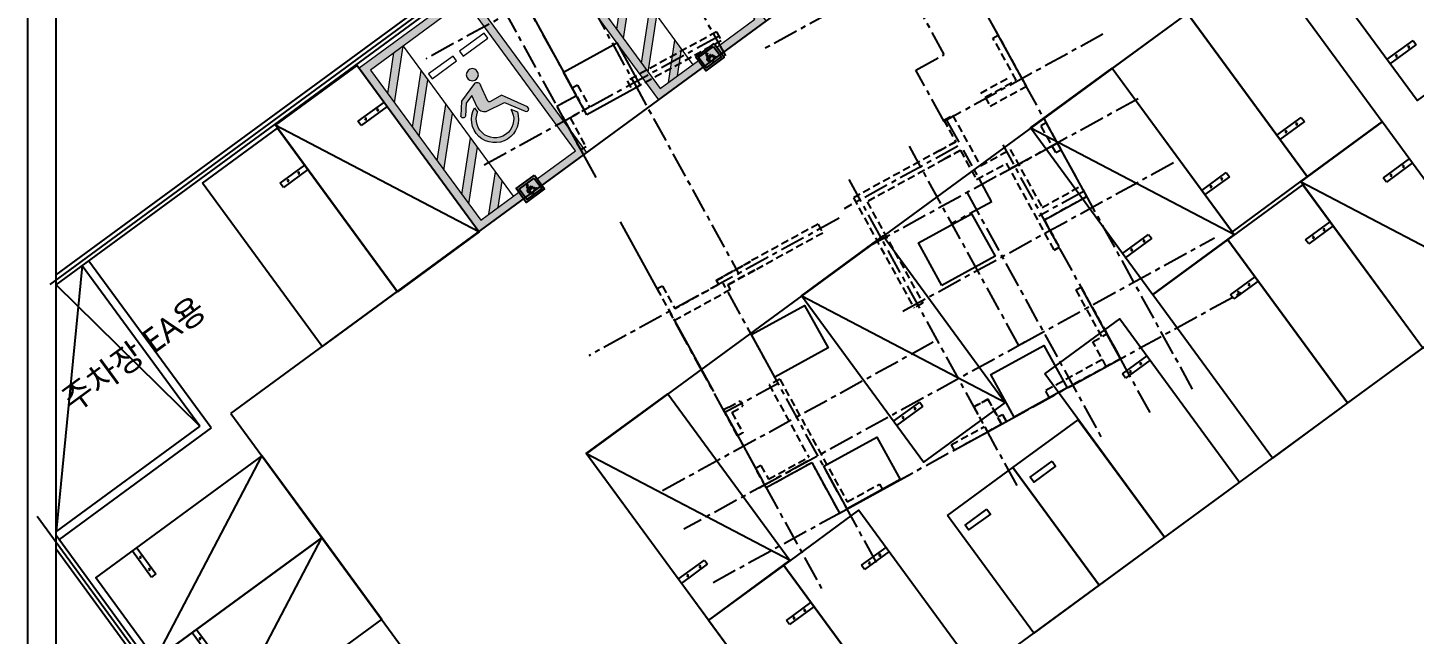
# Model space of a CAD drawing. Header units: millimetres. Extents: x 75184266 to 76346726, y -35077925 to -33679385.
# Drawn here: x 75313281 to 75347528, y -34556720 to -34541739 of the extents above; entities that cross this region are included whole.
import ezdxf
from ezdxf.enums import TextEntityAlignment as Align

# ---------------------------------------------------------------- set-up
doc = ezdxf.new("R2010")
doc.units = ezdxf.units.MM
doc.header["$LTSCALE"] = 50
doc.header["$MEASUREMENT"] = 0
for name, pattern in [('CENTER', [2, 1.25, -0.25, 0.25, -0.25]), ('HIDDEN2', [0.1875, 0.125, -0.0625]), ('XR-지하3층$0$H', [1.3, 0.8, -0.5]), ('XR-지하3층$0$HIDDEN2', [0.1875, 0.125, -0.0625])]:
    doc.linetypes.add(name, pattern=pattern)
for name, color, linetype in [('CEN', 1, 'CENTER'), ('XR-지하3층$0$1HIDDEN2', 1, 'XR-지하3층$0$HIDDEN2'), ('XR-지하3층$0$5', 5, 'CONTINUOUS'), ('XR-지하3층$0$A-주차', 9, 'CONTINUOUS'), ('XR-지하3층$0$CON', 2, 'CONTINUOUS'), ('XR-지하3층$0$hat', 8, 'CONTINUOUS'), ('XR-지하3층$0$일반주차', 8, 'CONTINUOUS'), ('XR-지하3층$0$장애인', 11, 'CONTINUOUS'), ('XR-지하3층$0$확장형주차', 8, 'CONTINUOUS')]:
    doc.layers.add(name, color=color, linetype=linetype)
doc.layers.add('건축', color=8, linetype='CONTINUOUS', plot=False)
doc.styles.add('XR-지하3층$0$맑은고딕', font='')
doc.styles.get('XR-지하3층$0$맑은고딕').set_extended_font_data('Malgun Gothic')

# ---------------------------------------------------------------- blocks, each defined once
blk = doc.blocks.new('XR-지하3층$0$일반형 주차')
at = {"layer": 'XR-지하3층$0$일반주차'}
for p, q in [((750.0025255382062, 3865.002096235752), (0.0025255680084229, 3865.002096235752)), ((750.0025255531073, 3735.002096228302), (750.0025255382062, 3865.002096235752)), ((0.0025255531072617, 3735.002096235752), (750.0025255531073, 3735.002096228302))]:
    blk.add_line(p, q, dxfattribs=at)
blk.add_lwpolyline([(2299.999999940395, 4999.999999992549), (-2.98023224e-08, 4999.999999992549), (-1.49011612e-08, 0), (2299.999999985099, 7.4505806e-09)], close=True, dxfattribs=at)
for centre in [(237.502578869462, 3800.000696554781), (562.5025884062052, 3800.000446856022)]:
    blk.add_circle(centre, 17.49999999999998, dxfattribs=at)
blk = doc.blocks.new('XR-지하3층$0$확장형 주차')
at = {"layer": 'XR-지하3층$0$확장형주차', "color": 7}
for p, q in [((0.0025260448455811, 3834.999964468181), (800.0025492608546, 3835.00025024265)), ((0.0026125609874725, 3964.999964468182), (800.0026358217001, 3965.000250250101)), ((800.0025492608546, 3835.00025024265), (800.0026358217001, 3965.000250250101))]:
    blk.add_line(p, q, dxfattribs=at)
blk.add_lwpolyline([(2499.999999918044, 5099.999999972061), (0, -3.7252903e-08)], dxfattribs=at)
blk.add_lwpolyline([(2500.078474617488, 5090.950575601309), (0.0784746472900224, 5090.950575564056), (0.07847469199350599, -9.049424413591623), (2500.078474691994, -9.049424413591623)], close=True, dxfattribs=at)
for centre in [(237.5025781989098, 3900.000624813139), (612.5025877356528, 3900.000375129283)]:
    blk.add_circle(centre, 17.49999999999998, dxfattribs=at)
blk = doc.blocks.new('XR-지하3층$0$A$C73B52ADF')
at = {"layer": 'XR-지하3층$0$A-주차', "elevation": 1.5171617e-09}
for points in [[(-2037.699036538601, 2465.633505687117), (-37.69903653115035, 2465.633505679667), (-37.69903653860092, -1134.366494312882), (-2037.69903653115, -1134.366494312882)], [(-1166.27766495198, 2020.734899297357), (-1166.277664892375, 1870.734899297357), (-1832.191412292421, 1870.734898999333), (-1832.191412337124, 2020.734898991883)]]:
    blk.add_lwpolyline(points, close=True, dxfattribs=at)
blk = doc.blocks.new('XR-지하3층$0$장애인 주차')
at = {"layer": 'XR-지하3층$0$5', "ltscale": 4}
h = blk.add_hatch(color=7, dxfattribs=at)
h.dxf.hatch_style = 1
h.paths.add_polyline_path([(3841.997264835671, -695.0780087946878), (4402.000121470854, -695.0780087946878), (4402.000121470854, -1115.080151271075), (3841.997264835671, -1115.080151271075)])
h.paths.add_polyline_path([(3891.997519892382, -1065.079896214363), (4351.99986641414, -1065.079896214363), (4351.99986641414, -745.0782638514011), (3891.997519892382, -745.0782638514011)], flags=16)
h.paths.add_polyline_path([(3982.199268697524, -989.8749685254544), (3988.055078290212, -973.1311586538368), (4011.176556505419, -981.2174290407376), (4046.302626567036, -898.3408815806098), (4135.870332298697, -898.3408815806098), (4137.145780135219, -880.6026270158372), (4072.273199870749, -880.602627015849), (4072.273199870749, -862.8643724511003), (4138.421227971735, -862.8643724511003), (4142.235960863689, -809.8110830911862, -3.722470104551928), (4160.964472694517, -796.67601004478), (4152.378934681071, -916.0791361453585), (4058.050227145791, -916.0791361453702), (4021.01875284036, -1003.451299681202)], flags=0)
h = blk.add_hatch(color=256, dxfattribs=at)
h.dxf.hatch_style = 1
h.paths.add_polyline_path([(4351.99986641414, -1065.079896214362), (4351.999866414141, -745.0782638514011), (3891.997519892383, -745.0782638514011), (3891.997519892382, -1065.079896214363)])
at = {"layer": 'XR-지하3층$0$hat'}
h = blk.add_hatch(color=7, dxfattribs=at)
edge = h.paths.add_edge_path()
edge.add_line((4160.964472694536, -796.67601004485), (4152.378934681087, -916.0791361454055))
edge.add_line((4152.37893468108, -916.0791361454167), (4058.050227145789, -916.0791361454283))
edge.add_line((4058.050227145791, -916.0791361454167), (4021.018752840348, -1003.451299681236))
edge.add_line((4021.018752840351, -1003.451299681236), (3982.199268697519, -989.874968525477))
edge.add_line((3982.199268697524, -989.874968525477), (3988.055078290214, -973.1311586538714))
edge.add_line((3988.055078290212, -973.1311586538714), (4011.176556505425, -981.2174290407828))
edge.add_line((4011.176556505419, -981.2174290407955), (4046.302626567057, -898.3408815806679))
edge.add_line((4046.302626567061, -898.340881580656), (4135.870332298704, -898.3408815806441))
edge.add_line((4135.870332298706, -898.340881580656), (4137.145780135244, -880.6026270158836))
edge.add_line((4137.145780135244, -880.6026270158836), (4072.273199870745, -880.6026270158953))
edge.add_line((4072.273199870749, -880.6026270158836), (4072.273199870746, -862.8643724511348))
edge.add_line((4072.273199870749, -862.8643724511348), (4138.421227971742, -862.8643724511229))
edge.add_line((4138.421227971745, -862.8643724511348), (4142.235960863693, -809.8110830912447))
edge.add_arc((4140.258635246823, -787.0722665791609), 22.82462689652929, -24.88272667549188, 274.96983382009233, ccw=False)
edge = h.paths.add_edge_path()
edge.add_line((4047.665030254847, -981.4920170499337), (4057.804424407357, -957.5691022683568))
edge.add_arc((4127.470813777448, -941.6413942127928), 71.46396078982474, 192.8780981385994, 416.1688054886157)
edge.add_line((4167.258228158817, -882.277606019873), (4168.678321340426, -862.5277004258722))
edge.add_arc((4127.470813777439, -941.641394212781), 89.20221535457303, 206.535022543775, 422.4865967028556, ccw=False)
at = {"layer": 'XR-지하3층$0$장애인', "lineweight": 5, "true_color": 0xffffff}
blk.add_hatch(color=7, dxfattribs=at).paths.add_polyline_path([(2471.998693153262, 3994.919848728925), (2471.998693153262, -1005.080151271075), (3841.997264835671, -1005.080151271075), (3841.997264835671, -805.0801512710747), (2671.998693153263, -805.0801512710751), (2671.998693153262, 3794.919848728925), (5571.998693153263, 3794.919848728926), (5571.998693153262, -805.080151271075), (4402.000121470854, -805.080151271075), (4402.000121470854, -1005.080151271075), (5771.998693153262, -1005.080151271075), (5771.998693153262, 3994.919848728925)])
h = blk.add_hatch(color=7, dxfattribs=at)
h.paths.add_polyline_path([(5571.998693153262, 2794.914747595385), (5571.998693153262, 3077.758902888156), (4854.837747312696, 3794.919848728925), (4571.993592018897, 3794.919848728925)])
h.paths.add_polyline_path([(4571.993592018706, 3044.916022878447), (4571.993592018645, 2762.071867584627), (5571.998693153263, 1762.066766450834), (5571.998693153263, 2044.910921743602)])
h.paths.add_polyline_path([(4571.993592018483, 2012.068041734125), (4571.993592018423, 1729.223886441228), (5571.998693153262, 729.2187853062899), (5571.99869315326, 1012.062940599053)])
h.paths.add_polyline_path([(5571.99869315326, -303.629195838255), (5571.99869315326, -20.78504054549086), (4571.993592018262, 979.220060589802), (4571.993592018202, 696.3759052969056)])
h.paths.add_polyline_path([(4571.99359201804, -53.62792055452175), (4571.99359201798, -336.4720758474171), (5040.601667441591, -805.080151271075), (5323.445822734374, -805.0801512710751)])
h = blk.add_hatch(color=7, dxfattribs=at)
h.paths.add_polyline_path([(3763.150870514194, 2216.264290113818, -1), (3462.570463011247, 2216.264290113882, -1)])
h.paths.add_polyline_path([(3992.194974712547, 1503.153291136039, -0.3430925305423056), (3870.429412635672, 1283.463612269276), (3381.11380824785, 1193.932868147644), (3089.64061403725, 708.0093506300605, -0.9316528967307836), (2986.990762166922, 769.5822570894251), (3329.523243890798, 1378.635825979506), (3638.530074299372, 1415.295302762543, 0.4460483878234904), (3688.559342324034, 1485.064711287606), (3600.488111895317, 1888.254374792776, -0.5961441325676429), (3698.969839655798, 2008.645807942122), (4213.677944949887, 1850.800996607583), (4443.199970943389, 1569.414632520067, -0.8833640971827884), (4354.906219544061, 1492.991562665783), (4150.936932001604, 1740.869922228085), (3925.143719778168, 1810.1136093145)])
h.paths.add_polyline_path([(4052.621828863025, 1393.018152349396), (4055.397873318553, 1527.544381644268, -1.526545251934503), (3257.253911445657, 820.1519422765429), (3348.0148907452, 968.8766923101947, 1.638056132797179)])
at = {"layer": 'XR-지하3층$0$1HIDDEN2', "color": 11}
for points in [[(4160.96447269452, -796.6760100447573), (4152.378934681071, -916.0791361453585), (4058.050227145791, -916.0791361453702), (4021.01875284036, -1003.451299681202), (3982.199268697524, -989.8749685254544), (3988.055078290212, -973.1311586538368), (4011.176556505419, -981.2174290407376), (4046.302626567036, -898.3408815806098), (4135.870332298697, -898.3408815806098), (4137.145780135219, -880.6026270158372), (4072.273199870749, -880.602627015849), (4072.273199870749, -862.8643724511003), (4138.421227971735, -862.8643724511003), (4142.235960863685, -809.8110830912219)], [(4167.258228158817, -882.2776060198148), (4168.678321340427, -862.5277004258032)]]:
    blk.add_lwpolyline(points, dxfattribs=at)
for centre, radius, start, end in [((4127.470813777439, -941.6413942127574), 89.20221535457668, 206.5350225406521, 62.48659670311565), ((4127.470813777439, -941.6413942127574), 71.46396078982, 192.8780981454637, 56.1688054908522), ((4140.258635247797, -787.0722665790381), 22.8246268965323, 335.1172733215335, 274.9698338172116)]:
    blk.add_arc(centre, radius, start, end, dxfattribs=at)
at = {"layer": 'XR-지하3층$0$5', "lineweight": 5}
for p, q in [((4571.993592018865, 3794.919848728925), (4571.99359201788, -805.1036164912276)), ((5571.998693153045, 2794.914747595602), (4571.99359201868, 3794.919848729143)), ((5571.998693153109, 3077.758902888307), (4854.837747312696, 3794.919848728925)), ((5571.998693152887, 2044.910921743978), (4571.993592018702, 3044.91602287845)), ((5571.998693152824, 1762.066766451273), (4571.993592018458, 2762.071867584813)), ((5571.998693152665, 1012.062940599649), (4571.993592018487, 2012.068041734122)), ((5571.998693152607, 729.2187853069445), (4571.993592018236, 1729.223886441416)), ((5571.998693152449, -20.78504054467885), (4571.993592018271, 979.2200605897937)), ((5571.998693152392, -303.6291958373836), (4571.99359201802, 696.3759052970881)), ((5323.445822734374, -805.080151271075), (4571.993592017399, -53.62792055387945)), ((5040.601667441591, -805.0801512710751), (4571.993592017149, -336.4720758465851))]:
    blk.add_line(p, q, dxfattribs=at)
at = {"layer": 'XR-지하3층$0$5', "ltscale": 4}
for p, q in [((4165.298914032375, -1004.579583198746), (4165.298914032418, -804.5785629718947)), ((4165.298914032418, -804.5785629718947), (4165.298914032399, -904.5790730853205))]:
    blk.add_line(p, q, dxfattribs=at)
at = {"layer": 'XR-지하3층$0$5', "lineweight": 5}
for points in [[(3841.997264835671, -1005.080151271075), (2471.998693153262, -1005.080151271075), (2471.998693153262, 3994.919848728925), (5771.998693153262, 3994.919848728925), (5771.998693153262, -1005.080151271075), (4402.000121470854, -1005.080151271075)], [(3841.997264835671, -805.080151271075), (2671.998693153262, -805.080151271075), (2671.998693153262, 3794.919848728925), (5571.998693153262, 3794.919848728925), (5571.998693153262, -805.080151271075), (4402.000121470854, -805.080151271075)]]:
    blk.add_lwpolyline(points, dxfattribs=at)
at = {"layer": 'XR-지하3층$0$5', "ltscale": 4}
for points in [[(3841.997264835671, -695.0780087946878), (3841.997264835671, -1115.080151271075), (4402.000121470854, -1115.080151271075), (4402.000121470854, -695.0780087946878)], [(3891.997519892382, -745.0782638514011), (3891.997519892382, -1065.079896214363), (4351.99986641414, -1065.079896214363), (4351.99986641414, -745.0782638514011)]]:
    blk.add_lwpolyline(points, close=True, dxfattribs=at)
at = {"layer": 'XR-지하3층$0$장애인', "color": 8, "lineweight": 5}
for p, q in [((3688.559342332695, 1485.064711247559), (3600.488111895317, 1888.254374792776, 0.0001127901416624)), ((3698.969839655798, 2008.645807942122, 0.0001127901416624), (4213.677944949887, 1850.800996607583, 0.0001127901416624)), ((3925.143719778168, 1810.1136093145, 0.0001127901416628), (4150.936931998761, 1740.869922228213, 0.0001127901416628)), ((4150.936931998761, 1740.869922228213, 0.0001127901416624), (4354.906219542198, 1492.991562667646, 0.0001127901416624)), ((4213.677944949887, 1850.800996607583, 0.0001127901416624), (4443.199970943389, 1569.414632520067, 0.0001127901416624)), ((4055.397873318553, 1527.544381644268), (4052.621828863025, 1393.018152349396)), ((3348.0148907452, 968.8766923101947), (3257.253911445657, 820.1519422765429))]:
    blk.add_line(p, q, dxfattribs=at)
at = {"layer": 'XR-지하3층$0$장애인', "color": 7, "lineweight": 5}
for points in [[(3523.087905746778, 2719.914365010331), (2773.084079896087, 2719.914365010489), (2773.084079896117, 2869.915130179697), (3523.087905746808, 2869.915130179538)], [(4473.091731597468, 2719.914365010173), (3723.087905746778, 2719.914365010331), (3723.087905746807, 2869.915130179538), (4473.091731597498, 2869.91513017938)]]:
    blk.add_lwpolyline(points, close=True, dxfattribs=at)
at = {"layer": 'XR-지하3층$0$장애인', "color": 8, "lineweight": 5, "extrusion": (0.9769639672697208, 0.2134043267054538, 0), "elevation": 4221.010056634456}
blk.add_lwpolyline([(616.5749219792176, -1.361e-12), (930.7731202234108, 7.74314296328e-05)], dxfattribs=at)
at = {"layer": 'XR-지하3층$0$장애인', "color": 8, "lineweight": 5}
for points in [[(3094.003420647085, 715.2827374036459, -1.00000207931052), (2986.990762167387, 769.5822570894251), (3329.523243890658, 1378.635825979506), (3639.504234780377, 1415.410873711946)], [(3992.194974726538, 1503.153291048849, -0.3430925306230898), (3870.429412635905, 1283.463612269276), (3381.11380824785, 1193.932868147644), (3094.00334222139, 715.2825828427982)]]:
    blk.add_lwpolyline(points, format="xyb", dxfattribs=at)
blk.add_circle((3612.86066676265, 2216.264290113847), 150.2902037515436, dxfattribs=at)
for centre, radius, start, end in [((3682.273866816963, 1921.827955426305, 0.0001127901416624), 88.40868183990986, 79.114325303064, 202.3184667627445), ((3810.443948158834, 999.9582689007906), 581.6782029713268, 198.0059943864644, 65.09494261077565), ((3809.277803001397, 999.938049550793), 462.3075622753882, 183.8524707476317, 58.23960059225904), ((3632.220671032975, 1472.641407940697), 57.69215153581592, 276.2786130993196, 12.43534843258914), ((4394.302026809838, 1536.692142405893, 0.0001127901416624), 58.83681075443838, 227.9655321143891, 33.79042661822502)]:
    blk.add_arc(centre, radius, start, end, dxfattribs=at)
blk = doc.blocks.new('XR-지하3층$0$기둥 0620')
at = {"layer": 'XR-지하3층$0$CON', "ltscale": 0.5}
blk.add_lwpolyline([(-600.0000000149012, 0), (600.0000000149012, 0), (599.9999999701978, 1500.000000074506), (-600.0000000596046, 1500.000000059604)], close=True, dxfattribs=at)

msp = doc.modelspace()

# ---------------------------------------------------------------- linework, layer by layer
at = {"layer": 'CEN', "ltscale": 10}
for p, q in [((75329059.0955933, -34539243.97455302, 3.0346708e-09), (75323111.89004153, -34542508.76664722, 3.0346708e-09)), ((75335920.41830204, -34542401.84973831, 3.0346708e-09), (75334830.4544075, -34540416.35138576, 3.0346708e-09)), ((75339836.76202194, -34541900.33924736, 3.0346708e-09), (75335914.50181001, -34544053.51253517, 3.0346708e-09)), ((75335219.13853076, -34542786.82594825, 3.0346708e-09), (75335920.41830204, -34542401.84973831, 3.0346708e-09)), ((75335914.50181001, -34544053.51253517, 3.0346708e-09), (75335219.13853076, -34542786.82594825, 3.0346708e-09))]:
    msp.add_line(p, q, dxfattribs=at)
for points, elevation in [([(75342054.18694247, -34550665.96525249), (75331757.50249767, -34531909.33477607)], 3.0346708e-09), ([(75326362.03125669, -34534871.24549183), (75330517.85668795, -34542441.57381995)], 3.0346708e-09), ([(75324345.85191749, -34535978.05209367), (75328256.25501482, -34543101.31456751)], 3.0346708e-09), ([(75323118.61231421, -34536651.76046312), (75327029.01541154, -34543775.02293693)], 3.0346708e-09), ([(75322636.48247129, -34536916.4316075), (75326939.08008258, -34544754.12284842)], 3.0346708e-09), ([(75334896.19938618, -34540380.259866), (75331465.47984736, -34542263.59581774)], 3.0346708e-09), ([(75330360.09432526, -34541946.38593902), (75324553.14472778, -34545134.18279131)], 3.0346708e-09), ([(75328256.25501461, -34543101.31456713), (75330840.40782422, -34547808.65503234)], 3.0346708e-09), ([(75340710.17679758, -34543491.36772718), (75333938.90867403, -34547208.5391694)], 3.0346708e-09), ([(75335975.86379002, -34544019.82711682), (75336312.71759418, -34544633.44622523)], 3.0346708e-09), ([(75336255.73899241, -34544664.72623387), (75333443.96895283, -34546208.28219743)], 3.0346708e-09), ([(75337758.25331415, -34549583.68707058), (75335058.60764146, -34544665.96267381)], 3.0346708e-09), ([(75337291.96142131, -34545367.83936405), (75338694.52096407, -34544597.88694406)], -9.394452e-09), ([(75341002.26728544, -34551243.4295675), (75337370.97194062, -34544628.59492837)], 3.0346708e-09), ([(75337089.03028964, -34546026.81125833), (75336393.66701032, -34544760.12467131)], 3.0346708e-09), ([(75341581.18547355, -34545078.01321141), (75334809.91735, -34548795.18465365)], 3.0346708e-09), ([(75337719.40135573, -34553045.59945065), (75333568.38812736, -34545484.03712009)], 3.0346708e-09), ([(75337093.84249225, -34546035.57725544), (75336107.6678137, -34546576.9500508)], 3.0346708e-09), ([(75336481.10668555, -34545812.96810676), (75339818.85767119, -34551893.07692194)], 3.0346708e-09), ([(75339370.89551477, -34545778.03205031), (75338253.23087916, -34546391.58788495)], 3.0346708e-09), ([(75333321.6857114, -34546446.52682625), (75327137.29753734, -34549841.52325651)], 3.0346708e-09), ([(75337845.91328555, -34549535.56504431), (75342596.56022741, -34546927.63860835)], 3.0346708e-09), ([(75334248.06648742, -34554951.23169015), (75330445.93794939, -34548025.20415244)], 3.0346708e-09), ([(75330209.88891354, -34555438.61243181), (75343318.3906212, -34548242.53817968)], 3.0346708e-09), ([(75330543.41984849, -34551319.85470742), (75329115.35780111, -34548718.47051792)], 3.0346708e-09), ([(75328963.52843364, -34553168.219172), (75335677.75873537, -34549482.35934804)], 3.0346708e-09), ([(75331350.30940326, -34553101.40718955), (75337911.65826416, -34549499.47352466)], 3.0346708e-09), ([(75331817.41569756, -34550523.51333797), (75330502.51612617, -34551245.34373172)], 3.0346708e-09), ([(75330543.41984849, -34551319.85470742), (75332933.16691613, -34555673.06208393)], 3.0346708e-09), ([(75332542.4850146, -34552446.94763255), (75329488.05851977, -34554123.71286051)], 3.0346708e-09)]:
    msp.add_lwpolyline(points, dxfattribs=dict(at, elevation=elevation))
at = {"layer": '건축', "ltscale": 1000}
for p, q in [((75313281.34779054, -34601924.10360483), (75313281.55843665, -34517007.99386214)), ((75313981.3483589, -34601694.99174101), (75313981.55755658, -34517362.76435845))]:
    msp.add_line(p, q, dxfattribs=at)
at = {"layer": '건축'}
for p, q in [((75318295.84517948, -34551267.9268242), (75354667.6165108, -34524602.03272166)), ((75327084.58444375, -34552264.25237455), (75358215.21543357, -34529440.89021941)), ((75333056.37610875, -34560409.66238938), (75364187.00695354, -34537586.30034056)), ((75318295.84517948, -34551267.9268242), (75329469.78993772, -34566510.04570413)), ((75333056.37610875, -34560409.66238938), (75327084.58444375, -34552264.25237455))]:
    msp.add_line(p, q, dxfattribs=at)
at = {"layer": '건축', "ltscale": 100}
for p, q in [((75313834.04074888, -34548076.8292115, 3.095523029274399e-09), (75330389.0089539, -34535931.50122727, 3.095523029274395e-09)), ((75313514.31400727, -34553806.29999909), (75339434.64065327, -34589161.1315297))]:
    msp.add_line(p, q, dxfattribs=at)
at = {"layer": '건축', "ltscale": 0.5}
for p, q in [((75313981.48132679, -34548092.68652583, 3.0720889e-09), (75329990.39846498, -34536347.96150386, 3.0720889e-09)), ((75313981.48194212, -34547844.63588352, 3.0720889e-09), (75329893.32392633, -34536171.12873213, 3.0720889e-09)), ((75314625.3371694, -34547620.33041582, 3.0720889e-09), (75313981.46621889, -34554183.01302276)), ((75317530.86561856, -34551580.77768882, -2.6926166e-09), (75314625.3371694, -34547620.33041582, 3.0720889e-09)), ((75317810.46539621, -34551623.78207749, -2.9274129e-09), (75314786.59485623, -34547502.02590008, 3.0720889e-09)), ((75317530.86561856, -34551580.77768882), (75313981.48132679, -34548092.68652583)), ((75317530.86561856, -34551580.77768882), (75313981.46621889, -34554183.01302277)), ((75317810.46539621, -34551623.78207749), (75314055.83806601, -34554376.47987349)), ((75313981.46515155, -34554613.29357988), (75324581.72809052, -34569071.8501986)), ((75313981.46599062, -34554275.03778009), (75324810.68974675, -34569045.8925897))]:
    msp.add_line(p, q, dxfattribs=at)
at = {"layer": '건축', "linetype": 'HIDDEN2', "ltscale": 30}
for p, q in [((75330291.1757953, -34541841.6231773, 3.0346708e-09), (75328090.91051267, -34543049.48603624, 3.0346708e-09)), ((75330291.17579529, -34541841.62317735, 3.0346708e-09), (75330411.48086096, -34542060.77310592, 3.0346708e-09)), ((75337122.03640217, -34541993.17634647, 3.0346708e-09), (75337253.52635932, -34541920.99330707, 3.0346708e-09)), ((75337122.03640221, -34541993.17634641, 3.0346708e-09), (75337253.52635929, -34541920.99330705, 3.0346708e-09)), ((75337946.48353776, -34543183.29689625, 3.0346708e-09), (75337253.5263594, -34541920.99330711, 3.0346708e-09)), ((75330411.48086096, -34542060.77310592, 3.0346708e-09), (75328211.21557826, -34543268.63596478, 3.0346708e-09)), ((75326862.1487888, -34543159.34804365, 3.0346708e-09), (75326730.65883169, -34543231.53108302, 3.0346708e-09)), ((75326730.65883169, -34543231.53108303, 3.0346708e-09), (75326834.121205, -34543420.00005227, 3.0346708e-09)), ((75326862.1487888, -34543159.34804365, 3.0346708e-09), (75327158.09926713, -34543698.45689857, 3.0346708e-09)), ((75337814.99358068, -34543255.47993571, 3.0346708e-09), (75337946.48353776, -34543183.29689625, 3.0346708e-09)), ((75326834.12120499, -34543420.00005226, 3.0346708e-09), (75326351.99136204, -34543684.67119661, 3.0346708e-09)), ((75326351.99136204, -34543684.67119661, 3.0346708e-09), (75326939.08008231, -34544754.12284797, 3.0346708e-09)), ((75327158.09926713, -34543698.45689857, 3.0346708e-09), (75326675.96942414, -34543963.12804295, 3.0346708e-09)), ((75326675.96942417, -34543963.12804297, 3.0346708e-09), (75327070.57003942, -34544681.93980862, 3.0346708e-09)), ((75336125.57502656, -34543897.71427701, 3.0346708e-09), (75336813.7200019, -34545151.25186822, 3.0346708e-09)), ((75335906.425098, -34544018.01934269, 3.0346708e-09), (75336199.96945815, -34544552.7451683, 3.0346708e-09)), ((75338807.86780764, -34544752.41038468, 3.0346708e-09), (75338437.3282056, -34544077.42860495, 3.0346708e-09)), ((75327070.57003942, -34544681.93980862, 3.0346708e-09), (75326939.08008231, -34544754.12284803, 3.0346708e-09)), ((75338676.37785056, -34544824.59342411, 3.0346708e-09), (75338570.50939275, -34544631.74148688, 3.0346708e-09)), ((75335805.49958675, -34544769.29428643, 3.0346708e-09), (75333675.36228123, -34545938.65952431, 3.0346708e-09)), ((75335925.80465236, -34544988.44421497, 3.0346708e-09), (75334014.81727542, -34546037.5043873, 3.0346708e-09)), ((75336320.2745238, -34544771.89509681, 3.0346708e-09), (75336714.87513898, -34545490.70686242, 3.0346708e-09)), ((75338676.37785043, -34544824.59342417, 3.0346708e-09), (75338807.86780758, -34544752.41038476, 3.0346708e-09)), ((75338676.37785052, -34544824.59342414, 3.0346708e-09), (75338807.86780767, -34544752.41038474, 3.0346708e-09)), ((75338676.37785046, -34544824.59342417, 3.0346708e-09), (75338807.86780758, -34544752.41038476, 3.0346708e-09)), ((75339443.07855414, -34545909.52200745, 3.0346708e-09), (75339298.71247539, -34545646.54209317, 3.0346708e-09)), ((75333675.36228123, -34545938.65952429, 3.0346708e-09), (75335171.95729762, -34548664.88463551, 3.0346708e-09)), ((75334014.81727543, -34546037.50438732, 3.0346708e-09), (75335391.10722618, -34548544.57956986, 3.0346708e-09)), ((75332800.81762925, -34546589.86736493, 3.0346708e-09), (75331117.74617793, -34547513.810269, 3.0346708e-09)), ((75332800.81762925, -34546589.86736493, 3.0346708e-09), (75332921.12269485, -34546809.01729351, 3.0346708e-09)), ((75332921.12269485, -34546809.01729351, 3.0346708e-09), (75331238.05124353, -34547732.9601976, 3.0346708e-09)), ((75338761.69849923, -34547161.96810237, -1.28075835e-08), (75338630.20854212, -34547234.15114173, -1.28075835e-08)), ((75330347.53508358, -34548084.92748122, 3.0346708e-09), (75329264.93443651, -34548679.23450549, 3.0346708e-09)), ((75328956.95346849, -34548118.21068831, 3.0346708e-09), (75328825.46351145, -34548190.39372766, 3.0346708e-09)), ((75328825.46351136, -34548190.3937277, 3.0346708e-09), (75329253.74954498, -34548970.56747332, 3.0346708e-09)), ((75328956.9534685, -34548118.21068837, 3.0346708e-09), (75329264.9344365, -34548679.23450546, 3.0346708e-09)), ((75330643.16009204, -34548207.83335727, 3.0346708e-09), (75329253.74954498, -34548970.56747332, 3.0346708e-09)), ((75339169.17523618, -34548215.94282168, -1.28075835e-08), (75339300.66519329, -34548143.7597823, -1.28075835e-08)), ((75339169.17523614, -34548215.94282167, -1.28075835e-08), (75339804.38598274, -34549373.0544444, -1.3882936e-09)), ((75339300.66519329, -34548143.7597823, -1.28075835e-08), (75340272.73012353, -34549914.49120501, 3.0346708e-09)), ((75339825.84618542, -34549931.65936726, 1.8077235e-09), (75338423.28664261, -34550701.61178717, -6.0447393e-09)), ((75340272.73012353, -34549914.49120501, 3.0346708e-09), (75338519.53069511, -34550876.93173008, -6.0447393e-09)), ((75331855.83515355, -34550416.86463702, 3.0346708e-09), (75333520.85726179, -34553449.89964823, 3.0346708e-09)), ((75331592.85523929, -34550561.23071587, 3.0346708e-09), (75332572.1384735, -34552345.11113422, 3.0346708e-09)), ((75338519.53069511, -34550876.93173008, 5.0080424e-09), (75338423.28664261, -34550701.61178717, 5.0080424e-09)), ((75330466.4246065, -34551179.59875317, -1.4316487e-09), (75330507.32832883, -34551254.10972886, -1.4316487e-09)), ((75330874.04347365, -34550955.83133109, 3.0346708e-09), (75330946.22651298, -34551087.32128818, 3.0346708e-09)), ((75330874.04347365, -34550955.83133109, 3.0346708e-09), (75330946.22651298, -34551087.32128818, 3.0346708e-09)), ((75336648.6270115, -34551105.44738945, 3.0346708e-09), (75336985.48119526, -34551719.06718943, 3.0346708e-09)), ((75336999.26689717, -34550912.95928448, 3.0346708e-09), (75337336.12108092, -34551526.57908443, 3.0346708e-09)), ((75330670.09760307, -34551238.9056709, 3.0346708e-09), (75330946.79925396, -34551742.95050657, 3.0346708e-09)), ((75330946.79925396, -34551742.95050657, 3.0346708e-09), (75330815.30929685, -34551815.13354604, 3.0346708e-09)), ((75336089.29442443, -34552039.92427906, 3.0346708e-09), (75336161.47746383, -34552171.41423623, 3.0346708e-09)), ((75336089.29442362, -34552039.92427959, 3.0346708e-09), (75336161.47746302, -34552171.41423675, 3.0346708e-09)), ((75331389.52189547, -34552549.4222437, 3.0346708e-09), (75331258.03193836, -34552621.60528302, 3.0346708e-09)), ((75331389.52189545, -34552549.42224358, 3.0346708e-09), (75331577.19779786, -34552891.29613216, 3.0346708e-09)), ((75332644.32151283, -34552476.60109137, 3.0346708e-09), (75333330.06038691, -34553725.75568414, 3.0346708e-09)), ((75334318.56300177, -34553011.98920938, 3.0346708e-09), (75334390.74604113, -34553143.47916652, 3.0346708e-09))]:
    msp.add_line(p, q, dxfattribs=at)
at = {"layer": '건축', "linetype": 'XR-지하3층$0$H', "ltscale": 50, "elevation": 3.0346708e-09}
msp.add_lwpolyline([(75323992.51559404, -34538243.67879444), (75326834.121205, -34543420.00005227), (75326351.99136204, -34543684.67119661), (75329253.74958234, -34548970.56752618), (75329253.74958234, -34548970.56752618), (75330466.42464375, -34551179.59880602), (75331517.89091735, -34553094.96918166), (75332644.32155009, -34552476.60114434), (75333330.0604241, -34553725.75573712), (75340272.73016094, -34549914.49125839), (75338391.15928309, -34546486.98701021), (75338391.15928309, -34546486.98701021), (75339443.0789327, -34545909.52269937), (75335660.6873289, -34539019.44830703)], dxfattribs=at)
at = {"layer": '건축', "linetype": 'HIDDEN2', "ltscale": 30}
for points, elevation in [([(75337694.68851502, -34543036.33000712), (75337122.03640217, -34541993.17634647)], 3.0346708e-09), ([(75328090.91051267, -34543049.48603624), (75328211.21557826, -34543268.63596478)], 3.0346708e-09), ([(75336818.43983899, -34543351.94568841), (75337497.8046175, -34542978.99998495)], 3.0346708e-09), ([(75336932.04676372, -34543454.99163556), (75337694.68851502, -34543036.33000712)], 3.0346708e-09), ([(75337052.3518293, -34543674.1415641), (75337814.99358064, -34543255.47993569)], 3.0346708e-09), ([(75336932.04676372, -34543454.99163556), (75337052.3518293, -34543674.1415641)], 3.0346708e-09), ([(75335906.425098, -34544018.01934269), (75336125.57502657, -34543897.714277)], 3.0346708e-09), ([(75338305.83824857, -34544149.6116443), (75338437.3282056, -34544077.42860495)], 3.0346708e-09), ([(75338676.37785047, -34544824.59342408), (75338305.83824846, -34544149.61164436)], 3.0346708e-09), ([(75336199.96945815, -34544552.7451683), (75336204.78166075, -34544561.51116544), (75335810.31178932, -34544778.06028348), (75335805.49958669, -34544769.29428634)], 3.0346708e-09), ([(75335925.80465236, -34544988.44421497), (75335920.99244975, -34544979.67821783), (75336315.46232118, -34544763.12909979), (75336320.27452381, -34544771.89509693)], 3.0346708e-09), ([(75336813.72000188, -34545151.25186829), (75337550.06376186, -34544747.02684772)], 3.0346708e-09), ([(75337550.06376186, -34544747.02684772), (75338334.45278977, -34546175.88438191)], 3.0346708e-09), ([(75336714.87513892, -34545490.70686245), (75337451.21889903, -34545086.48184195)], 3.0346708e-09), ([(75337451.21889903, -34545086.48184195), (75338630.20854212, -34547234.15114173)], 3.0346708e-09), ([(75338334.45278977, -34546175.88438191), (75339298.71247539, -34545646.54209317)], 3.0346708e-09), ([(75339443.0785542, -34545909.52200752), (75338391.15889716, -34546486.98632249)], 3.0346708e-09), ([(75338391.15889716, -34546486.98632249), (75338761.69849925, -34547161.96810241)], 3.0346708e-09), ([(75338630.20854212, -34547234.15114173), (75338761.69849925, -34547161.96810241)], -2.12927504e-08), ([(75330289.78865202, -34547979.73551555), (75331122.55838053, -34547522.57626614), (75331117.74617793, -34547513.810269)], 3.0346708e-09), ([(75331238.05124354, -34547732.9601976), (75331233.23904093, -34547724.19420044), (75330575.78925528, -34548085.10939732), (75330580.60145788, -34548093.87539451)], 3.0346708e-09), ([(75330347.53508358, -34548084.92748122), (75330289.78865202, -34547979.73551552)], 3.0346708e-09), ([(75330643.16009204, -34548207.83335727), (75330580.60145791, -34548093.8753944)], 3.0346708e-09), ([(75339169.17523614, -34548215.94282167), (75339300.66519329, -34548143.7597823)], -3.71350047e-08), ([(75335391.10722618, -34548544.57956986), (75335171.95729762, -34548664.88463551)], 3.0346708e-09), ([(75331855.83515355, -34550416.86463702), (75331592.85523929, -34550561.23071587)], 3.0346708e-09), ([(75330597.91456355, -34551107.4157138), (75330466.42460644, -34551179.59875318)], -1.4316487e-09), ([(75330597.91456358, -34551107.41571383), (75330874.04347365, -34550955.83133109)], 3.0346708e-09), ([(75330670.09760305, -34551238.9056709), (75330946.22651295, -34551087.32128817)], 3.0346708e-09), ([(75336648.6270115, -34551105.44738945), (75336999.26689717, -34550912.95928448)], 3.0346708e-09), ([(75336985.48119526, -34551719.06718943), (75337336.12108094, -34551526.57908447), (75336999.26689717, -34550912.95928448), (75336648.6270115, -34551105.44738945)], 3.0346708e-09), ([(75330815.30929685, -34551815.13354604), (75330507.32832883, -34551254.10972886)], 3.0346708e-09), ([(75336161.47746377, -34552171.41423622), (75337450.0790438, -34551464.02045028)], 3.0346708e-09), ([(75337239.87702842, -34551351.25914162), (75337353.8349913, -34551288.70050749)], 3.0346708e-09), ([(75337353.83499129, -34551288.70050749), (75337450.07904376, -34551464.02045029)], -7.312702999999998e-10), ([(75337377.89600441, -34551332.53049318), (75337450.07904375, -34551464.02045031)], -7.312702999999998e-10), ([(75337377.89600442, -34551332.5304932), (75337450.0790438, -34551464.02045028)], -7.312702999999998e-10), ([(75336089.29442443, -34552039.92427906), (75336913.29815584, -34551587.57723229)], 3.0346708e-09), ([(75336089.29442443, -34552039.92427906), (75336161.47746377, -34552171.41423619)], 3.0346708e-09), ([(75336089.29442444, -34552039.92427909), (75336161.47746383, -34552171.41423623)], 3.0346708e-09), ([(75331517.8908801, -34553094.96912871), (75332644.32151283, -34552476.60109137)], 3.0346708e-09), ([(75331577.19779786, -34552891.29613216), (75332572.1384735, -34552345.11113422)], 3.0346708e-09), ([(75331517.8908801, -34553094.96912871), (75331258.03193836, -34552621.60528302)], 3.0346708e-09), ([(75333330.06038691, -34553725.75568414), (75334390.74604113, -34553143.47916649)], 3.0346708e-09), ([(75333520.85726179, -34553449.89964823), (75334318.5630018, -34553011.98920938)], 3.0346708e-09), ([(75334318.5630018, -34553011.98920944), (75334390.7460411, -34553143.47916651)], 3.0346708e-09), ([(75334318.5630018, -34553011.98920938), (75334390.74604113, -34553143.47916649)], 3.0346708e-09)]:
    msp.add_lwpolyline(points, dxfattribs=dict(at, elevation=elevation))
at = {"layer": '건축', "linetype": 'HIDDEN2', "ltscale": 30, "elevation": 3.0346708e-09}
for points in [[(75336199.96945813, -34544552.7451683), (75336204.78166075, -34544561.51116544), (75335810.31178932, -34544778.06028348), (75335805.49958669, -34544769.29428634)], [(75336315.46232118, -34544763.12909979), (75336320.27452381, -34544771.89509693), (75335925.80465236, -34544988.44421497), (75335920.99244975, -34544979.67821783)], [(75330289.78865202, -34547979.73551555), (75330284.97644942, -34547970.96951839), (75331117.74617793, -34547513.810269), (75331122.55838053, -34547522.57626614)], [(75330580.60145788, -34548093.87539451), (75330575.78925528, -34548085.10939732), (75331233.23904093, -34547724.19420044), (75331238.05124354, -34547732.9601976)], [(75339935.87593979, -34549300.87140507), (75340272.73012353, -34549914.49120501), (75339922.09023787, -34550106.97931001), (75339585.23605411, -34549493.35951006)]]:
    msp.add_lwpolyline(points, close=True, dxfattribs=at)

# ---------------------------------------------------------------- block references
at = {"layer": '건축', "xscale": -1}
for name, p, rotation in [('XR-지하3층$0$일반형 주차', (75346602.6535698, -34537954.61748324), 216.2469333634046), ('XR-지하3층$0$장애인 주차', (75332921.43956459, -34539298.93912084), 36.24693489493007), ('XR-지하3층$0$확장형 주차', (75344586.46294573, -34539432.78370109), 216.2469333634046), ('XR-지하3층$0$일반형 주차', (75341925.09132192, -34541383.96310835), 216.2469333634046), ('XR-지하3층$0$장애인 주차', (75328486.47026911, -34542550.4282965), 36.24693489493007), ('XR-지하3층$0$일반형 주차', (75340070.19594772, -34542743.87602875), 216.2469333634046), ('XR-지하3층$0$확장형 주차', (75324425.76057586, -34546773.79097787), 36.24693336340453), ('XR-지하3층$0$확장형 주차', (75338054.00532368, -34544222.0422466), 216.2469333634046), ('XR-지하3층$0$일반형 주차', (75322409.56995177, -34548251.95719568), 36.24693336340453), ('XR-지하3층$0$확장형 주차', (75349751.77825186, -34548169.46028291), 36.24693336340453), ('XR-지하3층$0$일반형 주차', (75347735.58762777, -34549647.62650073), 36.24693336340453), ('XR-지하3층$0$확장형 주차', (75332399.75555113, -34548367.44462349), 216.2469333634046), ('XR-지하3층$0$일반형 주차', (75345880.69225357, -34551007.53942112), 36.24693336340453), ('XR-지하3층$0$일반형 주차', (75343212.35280983, -34552963.82716614), 36.24693336340453), ('XR-지하3층$0$확장형 주차', (75327082.09552103, -34552266.07678741), 216.2469333634046), ('XR-지하3층$0$확장형 주차', (75319065.85055515, -34552318.38643559), 126.2469333594608), ('XR-지하3층$0$일반형 주차', (75336766.14186896, -34557689.85422512), 36.24693336340453), ('XR-지하3층$0$확장형 주차', (75320544.01677291, -34554334.57705966), 126.2469333594608), ('XR-지하3층$0$일반형 주차', (75334911.24649481, -34559049.76714544), 36.24693336340453)]:
    msp.add_blockref(name, p, dxfattribs=dict(at, rotation=rotation))
at = {"layer": '건축', "extrusion": (0, 0, -1), "zscale": -0.9999999999999999, "rotation": 61.23406996997645}
for p in [(-75326802.39834097, -34543362.23039991, -3.0346708e-09), (-75335569.2718922, -34547580.75373548, -3.0346708e-09), (-75331444.89921327, -34549844.94785527, -3.0346708e-09), (-75337354.23776704, -34550832.17078467, -3.0346708e-09), (-75333229.8650881, -34553096.36490446, -3.0346708e-09)]:
    msp.add_blockref('XR-지하3층$0$기둥 0620', p, dxfattribs=at)
at = {"layer": '건축', "rotation": 36.24761539007821}
for p in [(75340717.13700898, -34553386.61823253, -1.5171617e-09), (75339104.19890545, -34554569.17017964, -1.5171617e-09)]:
    msp.add_blockref('XR-지하3층$0$A$C73B52ADF', p, dxfattribs=at)

# ---------------------------------------------------------------- texts
at = {"layer": '건축', "ltscale": 0.5, "style": 'XR-지하3층$0$맑은고딕'}
msp.add_text('주차장 EA용', height=600, rotation=36.24693335693746, dxfattribs=at).set_placement((75315899.37654494, -34549797.05914041, -1.4523722e-09), align=Align.MIDDLE_CENTER)

doc.saveas('drawing.dxf')
